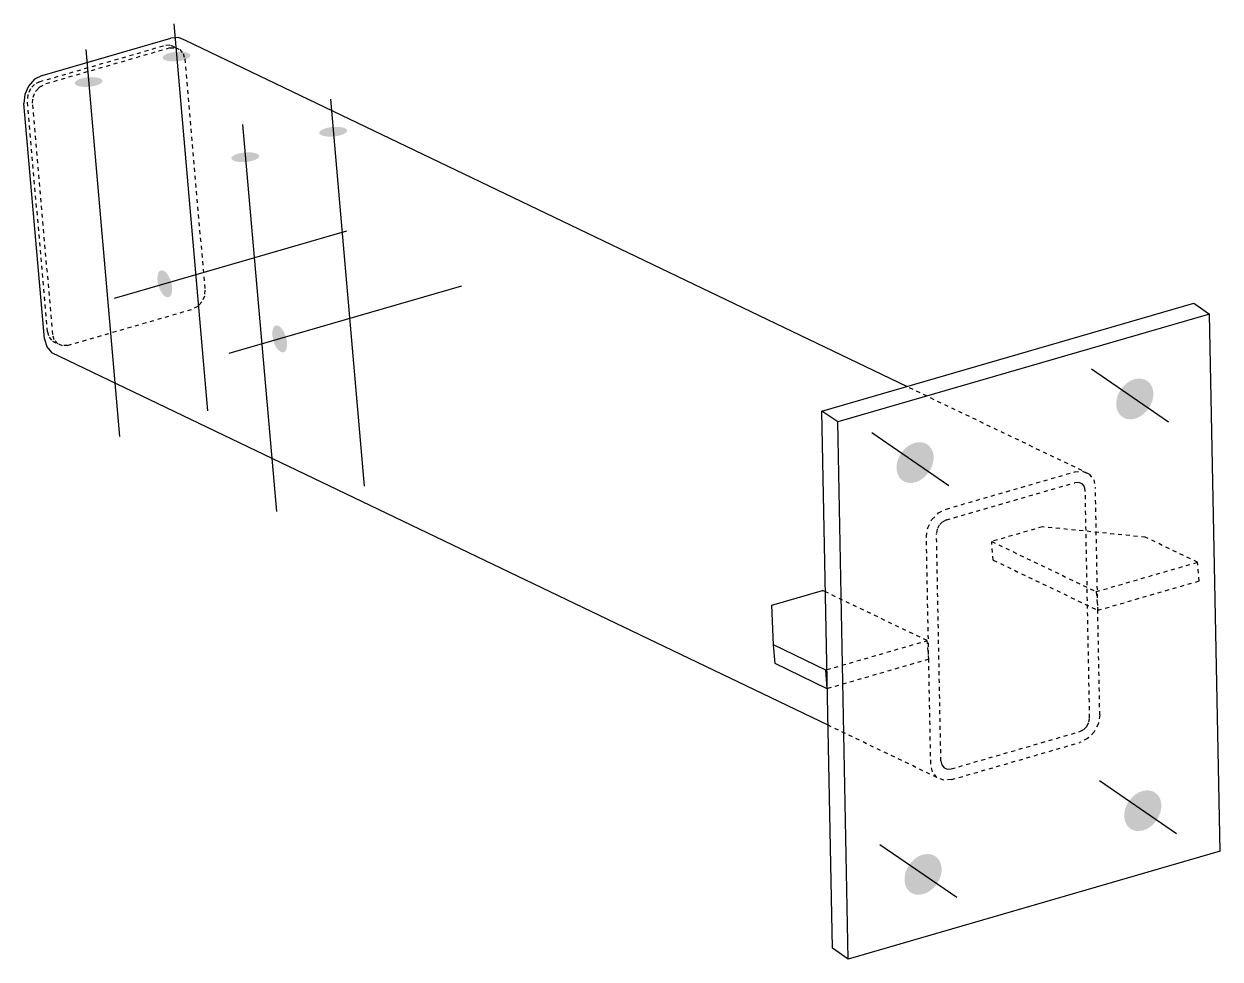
# Model space of a CAD drawing. Header units: millimetres. Extents: x 7 to 19659, y 4 to 477.
# Drawn here: x 7 to 607, y 7 to 477 of the extents above; entities that cross this region are included whole.
import ezdxf

# ---------------------------------------------------------------- set-up
doc = ezdxf.new("R2010")
doc.units = ezdxf.units.MM
doc.linetypes.add('DXK_LINE_DOT2', pattern=[3.9198, 1.9599, -1.9599])
doc.layers.add('STÅL', color=7, linetype='Continuous')

msp = doc.modelspace()

# ---------------------------------------------------------------- hatches: boundary and pattern name
at = {"layer": 'STÅL', "linetype": 'Continuous'}
for color, points in [(96, [(83.96, 457.73), (82.5, 457.66), (81.1, 457.69), (79.82, 457.83), (78.71, 458.07), (77.81, 458.4), (77.18, 458.8), (76.84, 459.26), (76.79, 459.76), (77.05, 460.28), (77.61, 460.78), (78.43, 461.26), (79.48, 461.69), (80.72, 462.05), (82.1, 462.33), (83.54, 462.5), (85, 462.58), (86.4, 462.55), (87.68, 462.41), (88.79, 462.17), (89.68, 461.84), (90.32, 461.44), (90.66, 460.98), (90.71, 460.48), (90.45, 459.96), (89.89, 459.46), (89.07, 458.98), (88.02, 458.55), (86.78, 458.19), (85.4, 457.91)]), (96, [(39.87, 444.95), (38.42, 444.88), (37.02, 444.91), (35.73, 445.05), (34.62, 445.29), (33.73, 445.62), (33.1, 446.02), (32.75, 446.48), (32.71, 446.98), (32.97, 447.49), (33.52, 448), (34.34, 448.48), (35.4, 448.91), (36.64, 449.27), (38.01, 449.54), (39.45, 449.72), (40.91, 449.8), (42.31, 449.76), (43.59, 449.62), (44.71, 449.39), (45.6, 449.06), (46.23, 448.65), (46.58, 448.19), (46.62, 447.69), (46.36, 447.18), (45.81, 446.67), (44.98, 446.19), (43.93, 445.77), (42.69, 445.41), (41.32, 445.13)]), (96, [(162.55, 420.01), (161.09, 419.94), (159.69, 419.97), (158.41, 420.11), (157.29, 420.35), (156.4, 420.67), (155.77, 421.08), (155.42, 421.54), (155.38, 422.04), (155.64, 422.55), (156.19, 423.06), (157.01, 423.54), (158.07, 423.97), (159.31, 424.33), (160.68, 424.6), (162.13, 424.78), (163.58, 424.86), (164.98, 424.82), (166.27, 424.68), (167.38, 424.44), (168.27, 424.12), (168.9, 423.71), (169.25, 423.25), (169.29, 422.75), (169.03, 422.24), (168.48, 421.73), (167.66, 421.25), (166.6, 420.82), (165.36, 420.46), (163.99, 420.19)]), (96, [(118.46, 407.23), (117, 407.15), (115.6, 407.19), (114.32, 407.32), (113.21, 407.56), (112.31, 407.89), (111.68, 408.29), (111.34, 408.76), (111.29, 409.25), (111.55, 409.77), (112.11, 410.28), (112.93, 410.75), (113.98, 411.18), (115.22, 411.54), (116.6, 411.82), (118.04, 412), (119.5, 412.07), (120.9, 412.04), (122.18, 411.9), (123.29, 411.66), (124.18, 411.33), (124.82, 410.93), (125.16, 410.47), (125.21, 409.97), (124.95, 409.46), (124.39, 408.95), (123.57, 408.47), (122.52, 408.04), (121.28, 407.68), (119.9, 407.41)]), (96, [(81.01, 346.99), (81.35, 345.57), (81.53, 344.18), (81.55, 342.87), (81.41, 341.69), (81.12, 340.71), (80.68, 339.97), (80.12, 339.49), (79.46, 339.29), (78.73, 339.4), (77.96, 339.8), (77.19, 340.47), (76.44, 341.38), (75.76, 342.51), (75.17, 343.78), (74.69, 345.16), (74.35, 346.58), (74.17, 347.97), (74.15, 349.29), (74.29, 350.46), (74.58, 351.44), (75.02, 352.19), (75.58, 352.67), (76.24, 352.86), (76.97, 352.75), (77.74, 352.36), (78.51, 351.69), (79.26, 350.77), (79.94, 349.65), (80.53, 348.37)]), (96, [(138.64, 319.33), (138.98, 317.91), (139.16, 316.51), (139.18, 315.2), (139.04, 314.03), (138.75, 313.05), (138.31, 312.3), (137.75, 311.82), (137.09, 311.63), (136.36, 311.74), (135.59, 312.13), (134.82, 312.8), (134.07, 313.72), (133.39, 314.84), (132.8, 316.12), (132.32, 317.5), (131.99, 318.91), (131.8, 320.31), (131.78, 321.62), (131.92, 322.8), (132.21, 323.78), (132.65, 324.52), (133.21, 325), (133.87, 325.19), (134.6, 325.09), (135.37, 324.69), (136.15, 324.02), (136.89, 323.11), (137.57, 321.98), (138.16, 320.71)]), (4, [(557.44, 293.09), (558.89, 294.87), (560.58, 296.37), (562.43, 297.51), (564.37, 298.25), (566.31, 298.56), (568.16, 298.42), (569.86, 297.84), (571.31, 296.84), (572.46, 295.47), (573.26, 293.79), (573.67, 291.87), (573.67, 289.8), (573.27, 287.65), (572.48, 285.54), (571.34, 283.55), (569.89, 281.77), (568.21, 280.28), (566.35, 279.13), (564.42, 278.39), (562.48, 278.08), (560.62, 278.22), (558.93, 278.8), (557.48, 279.8), (556.33, 281.17), (555.53, 282.85), (555.12, 284.77), (555.11, 286.85), (555.51, 288.99), (556.3, 291.1)]), (4, [(447.23, 261.13), (448.67, 262.91), (450.36, 264.41), (452.21, 265.55), (454.15, 266.29), (456.09, 266.6), (457.95, 266.46), (459.64, 265.88), (461.09, 264.88), (462.24, 263.52), (463.04, 261.83), (463.45, 259.91), (463.45, 257.84), (463.05, 255.7), (462.26, 253.58), (461.12, 251.59), (459.68, 249.81), (457.99, 248.32), (456.14, 247.17), (454.2, 246.43), (452.26, 246.12), (450.4, 246.26), (448.71, 246.84), (447.26, 247.84), (446.11, 249.21), (445.31, 250.89), (444.9, 252.81), (444.9, 254.89), (445.3, 257.03), (446.08, 259.14)]), (4, [(561.46, 86.44), (562.9, 88.22), (564.59, 89.71), (566.44, 90.86), (568.38, 91.6), (570.32, 91.91), (572.18, 91.77), (573.87, 91.19), (575.32, 90.19), (576.47, 88.82), (577.27, 87.14), (577.68, 85.22), (577.68, 83.14), (577.28, 81), (576.49, 78.89), (575.35, 76.9), (573.91, 75.12), (572.22, 73.62), (570.37, 72.48), (568.43, 71.74), (566.49, 71.43), (564.63, 71.57), (562.94, 72.15), (561.49, 73.15), (560.34, 74.52), (559.54, 76.2), (559.13, 78.12), (559.12, 80.2), (559.52, 82.34), (560.31, 84.45)]), (4, [(451.24, 54.48), (452.68, 56.26), (454.37, 57.75), (456.22, 58.9), (458.16, 59.64), (460.1, 59.95), (461.96, 59.81), (463.65, 59.23), (465.1, 58.23), (466.25, 56.86), (467.05, 55.18), (467.46, 53.26), (467.47, 51.18), (467.06, 49.04), (466.28, 46.93), (465.13, 44.94), (463.69, 43.16), (462, 41.67), (460.15, 40.52), (458.21, 39.78), (456.27, 39.47), (454.41, 39.61), (452.72, 40.19), (451.27, 41.19), (450.12, 42.56), (449.32, 44.24), (448.91, 46.16), (448.91, 48.24), (449.31, 50.38), (450.1, 52.49)])]:
    msp.add_hatch(color=color, dxfattribs=at).paths.add_polyline_path(points)

# ---------------------------------------------------------------- linework, layer by layer
at = {"layer": 'STÅL', "color": 96, "linetype": 'Continuous'}
for p, q in [((82.32, 476.5), (99.31, 282.26)), ((38.23, 463.72), (55.22, 269.47)), ((160.9, 438.78), (177.9, 244.53)), ((116.82, 425.99), (133.81, 231.75)), ((168.99, 372.5), (52.42, 338.7)), ((226.62, 344.84), (110.05, 311.04))]:
    msp.add_line(p, q, dxfattribs=at)
at = {"layer": 'STÅL', "color": 2, "linetype": 'Continuous'}
for p, q in [((16.39, 450.67), (80.83, 469.36)), ((84.79, 469.63), (80.83, 469.36)), ((88.31, 468.15), (84.79, 469.63)), ((449.99, 294.53), (88.31, 468.15)), ((16.39, 450.67), (12.57, 448.69)), ((9.48, 445.3), (7.6, 441.01)), ((12.57, 448.69), (9.48, 445.3)), ((7.6, 441.01), (7.2, 436.49)), ((17.52, 318.54), (7.2, 436.49)), ((407.46, 282.2), (593.98, 336.29)), ((593.98, 336.29), (601.93, 330.83)), ((601.93, 330.83), (415.41, 276.75)), ((607.17, 61.28), (601.93, 330.83)), ((17.52, 318.54), (18.67, 314.46)), ((18.67, 314.46), (21.19, 311.46)), ((410.52, 124.57), (21.19, 311.46)), ((412.69, 12.66), (407.46, 282.2)), ((415.41, 276.75), (407.46, 282.2)), ((420.64, 7.2), (415.41, 276.75)), ((382.39, 184.79), (407.82, 192.16)), ((409.22, 191.49), (407.82, 192.16)), ((383.15, 164.84), (382.39, 184.79)), ((383.97, 155.48), (383.15, 164.84)), ((409.34, 152.26), (383.15, 164.84)), ((410.16, 142.9), (383.97, 155.48)), ((409.34, 152.26), (409.98, 152.45)), ((410.16, 142.9), (409.34, 152.26)), ((607.17, 61.28), (420.64, 7.2)), ((420.64, 7.2), (412.69, 12.66))]:
    msp.add_line(p, q, dxfattribs=at)
at = {"layer": 'STÅL', "color": 7, "linetype": 'DXK_LINE_DOT2'}
for p, q in [((15.03, 447.5), (77.77, 465.69)), ((80.39, 464.43), (17.65, 446.24)), ((80.41, 465.87), (77.77, 465.69)), ((80.39, 464.43), (83.03, 464.61)), ((82.76, 464.89), (80.41, 465.87)), ((82.76, 464.89), (85.38, 463.63)), ((83.03, 464.61), (85.38, 463.63)), ((85.38, 463.63), (87.06, 461.62)), ((87.06, 461.62), (87.83, 458.91)), ((87.83, 458.91), (97.98, 342.83)), ((12.48, 446.17), (10.42, 443.91)), ((15.03, 447.5), (12.48, 446.17)), ((13.64, 443.3), (15.1, 444.92)), ((15.1, 444.92), (17.65, 446.24)), ((9.17, 441.06), (8.9, 438.04)), ((19.06, 321.96), (8.9, 438.04)), ((10.42, 443.91), (9.17, 441.06)), ((11.52, 436.78), (11.79, 439.8)), ((11.79, 439.8), (13.04, 442.65)), ((13.04, 442.65), (13.64, 443.3)), ((21.68, 320.7), (11.52, 436.78)), ((97.98, 342.83), (97.72, 339.81)), ((96.46, 336.96), (94.4, 334.7)), ((97.72, 339.81), (96.46, 336.96)), ((29.11, 315.18), (91.85, 333.37)), ((94.4, 334.7), (91.85, 333.37)), ((19.06, 321.96), (19.82, 319.25)), ((19.82, 319.25), (21.51, 317.24)), ((22.44, 317.99), (21.68, 320.7)), ((24.13, 315.99), (22.44, 317.99)), ((21.51, 317.24), (24.13, 315.99)), ((26.47, 315), (24.13, 315.99)), ((29.11, 315.18), (26.47, 315)), ((541.49, 250.61), (449.99, 294.53)), ((534.24, 251.71), (538.15, 252.01)), ((538.15, 252.01), (541.49, 250.61)), ((469.8, 233.02), (534.24, 251.71)), ((469.91, 227.59), (534.34, 246.27)), ((536.3, 246.43), (534.34, 246.27)), ((537.97, 245.73), (536.3, 246.43)), ((541.49, 250.61), (543.77, 247.73)), ((543.77, 247.73), (544.62, 243.79)), ((539.11, 244.28), (537.97, 245.73)), ((539.54, 242.32), (539.11, 244.28)), ((541.75, 128.26), (539.54, 242.32)), ((546.84, 129.73), (544.62, 243.79)), ((462.67, 227.75), (465.93, 231.07)), ((465.93, 231.07), (469.8, 233.02)), ((459.84, 219.21), (460.53, 223.59)), ((460.53, 223.59), (462.67, 227.75)), ((465.27, 222.88), (464.93, 220.68)), ((466.34, 224.96), (465.27, 222.88)), ((467.97, 226.61), (466.34, 224.96)), ((469.91, 227.59), (467.97, 226.61)), ((518.04, 224.12), (492.61, 216.75)), ((569.67, 218.92), (518.04, 224.12)), ((462.05, 105.15), (459.84, 219.21)), ((467.14, 106.62), (464.93, 220.68)), ((492.61, 216.75), (545, 191.6)), ((493.43, 207.39), (492.61, 216.75)), ((595.87, 206.35), (569.67, 218.92)), ((493.43, 207.39), (545.82, 182.24)), ((545, 191.6), (595.87, 206.35)), ((596.69, 196.99), (595.87, 206.35)), ((545.82, 182.24), (596.69, 196.99)), ((460.21, 167.01), (409.22, 191.49)), ((545, 191.6), (545.82, 182.24)), ((409.98, 152.45), (460.21, 167.01)), ((461.03, 157.65), (460.21, 167.01)), ((461.03, 157.65), (410.16, 142.9)), ((540.34, 123.99), (541.4, 126.07)), ((541.4, 126.07), (541.75, 128.26)), ((546.84, 129.73), (546.14, 125.35)), ((465.18, 98.33), (410.52, 124.57)), ((472.33, 102.67), (536.77, 121.35)), ((536.77, 121.35), (538.71, 122.33)), ((538.71, 122.33), (540.34, 123.99)), ((544.01, 121.19), (540.75, 117.88)), ((546.14, 125.35), (544.01, 121.19)), ((472.44, 97.24), (536.87, 115.92)), ((540.75, 117.88), (536.87, 115.92)), ((462.91, 101.22), (462.05, 105.15)), ((467.14, 106.62), (467.57, 104.66)), ((467.57, 104.66), (468.71, 103.22)), ((468.71, 103.22), (470.38, 102.52)), ((470.38, 102.52), (472.33, 102.67)), ((465.18, 98.33), (462.91, 101.22)), ((468.53, 96.93), (465.18, 98.33)), ((472.44, 97.24), (468.53, 96.93))]:
    msp.add_line(p, q, dxfattribs=at)
at = {"layer": 'STÅL', "color": 4, "linetype": 'Continuous'}
for p, q in [((581.35, 276.68), (542.66, 303.23)), ((471.13, 244.72), (432.45, 271.27)), ((585.36, 70.03), (546.67, 96.58)), ((475.15, 38.07), (436.46, 64.62))]:
    msp.add_line(p, q, dxfattribs=at)

doc.saveas('drawing.dxf')
